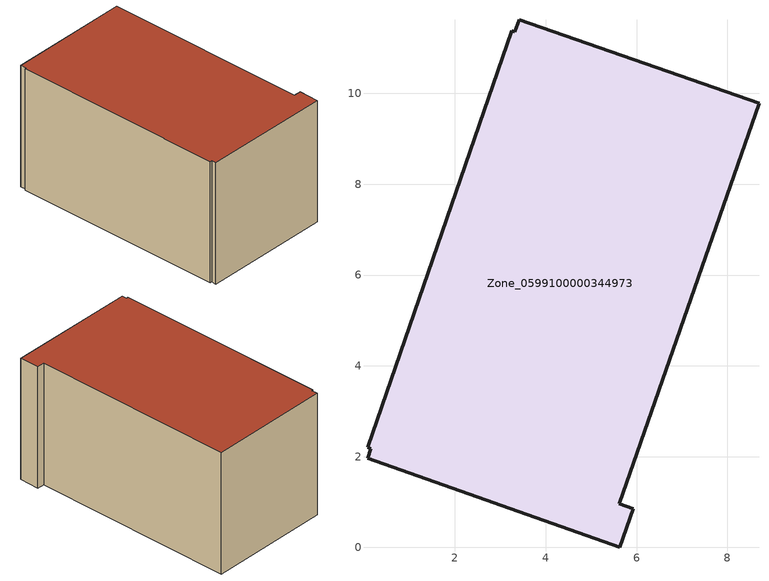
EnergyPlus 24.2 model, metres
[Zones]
Zone_0599100000344973
 floor ground (C_G): 0.15,2.17 0.07,2.2 3.26,11.38 3.32,11.36 3.41,11.63 8.7,9.79 5.62,0.96 5.93,0.85 5.63,0 0.07,1.96 z0
 wall outside (C_F): 0.07,1.96 5.63,0 5.93,0.85 5.62,0.96 8.7,9.79 3.41,11.63 3.32,11.36 3.26,11.38 0.07,2.2 0.15,2.17 0.07,1.96 z0:5.71
 roof outside (C_R): 0.15,2.17 0.07,1.96 5.63,0 5.93,0.85 5.62,0.96 8.7,9.79 3.41,11.63 3.32,11.36 3.26,11.38 0.07,2.2 z5.71
[BUILDING]
Pand.0599100000344973: North Axis=0; Terrain=City; Loads Convergence Tolerance Value=0.04; Temperature Convergence Tolerance Value=0.4; Solar Distribution=FullExterior; Maximum Number of Warmup Days=25; Minimum Number of Warmup Days=1
[Site:Location]
Rotterdam.The.Hague.AP_ZH_NLD Design_Conditions: Latitude=51.96; Longitude=4.45; Time Zone=1; Elevation=-4.5
[SITE:GROUNDTEMPERATURE:BUILDINGSURFACE]
18, 18, 18, 18, 18, 18, 18, 18, 18, 18, 18, 18
[MATERIAL] Thermal Absorptance=0.9; Solar Absorptance=0.7; Visible Absorptance=0.7
Name | Roughness | Thickness | Conductivity | Density | Specific Heat
G.TC.1992-2005 | MediumSmooth | 0.15 | 0.06 | 540 | 1210
F.TC.1992-2005 | Rough | 0.3 | 0.12 | 1920 | 840
R.TC.1992-2005 | MediumRough | 0.2 | 0.08 | 1500 | 1000
[CONSTRUCTION]
C_G: G.TC.1992-2005
C_F: F.TC.1992-2005
C_R: R.TC.1992-2005
[ZONE]
Zone_0599100000344973: Type=1; Multiplier=1; Ceiling Height=Autocalculate; Volume=Autocalculate; Floor Area=autocalculate; Part of Total Floor Area=Yes
[ZONEINFILTRATION:DESIGNFLOWRATE]
Infil_Zone_0599100000344973: Zone or ZoneList or Space or SpaceList=Zone_0599100000344973; Schedule=AlwaysOn; Design Flow Rate Calculation Method=Flow/Area; Flow Rate per Floor Area=0.0015; Constant Term Coefficient=1; Temperature Term Coefficient=0; Velocity Term Coefficient=0; Velocity Squared Term Coefficient=0
[HVACTEMPLATE:ZONE:IDEALLOADSAIRSYSTEM]
Zone_0599100000344973: Maximum Heating Supply Air Temperature=50; Minimum Cooling Supply Air Temperature=13; Maximum Heating Supply Air Humidity Ratio=0.0156; Minimum Cooling Supply Air Humidity Ratio=0.0077; Heating Limit=NoLimit; Cooling Limit=NoLimit; Dehumidification Control Type=ConstantSensibleHeatRatio; Cooling Sensible Heat Ratio=0.7; Dehumidification Setpoint=60; Humidification Control Type=None; Humidification Setpoint=30; Outdoor Air Method=None; Outdoor Air Flow Rate per Person=0.00944; Outdoor Air Flow Rate per Zone Floor Area=0; Outdoor Air Flow Rate per Zone=0; Demand Controlled Ventilation Type=None; Outdoor Air Economizer Type=NoEconomizer; Heat Recovery Type=None; Sensible Heat Recovery Effectiveness=0.7; Latent Heat Recovery Effectiveness=0.65
[ZONECONTROL:THERMOSTAT]
ThermostatControl_Zone_0599100000344973: Zone or ZoneList=Zone_0599100000344973; Control Type Schedule=DualSetpointControlType; Control 1=Thermostat_Zone_0599100000344973; Temperature Difference Between Cutout And Setpoint=0
[THERMOSTATSETPOINT:DUALSETPOINT]
Thermostat_Zone_0599100000344973: Heating Setpoint Temperature Schedule=HeatingSetpoint_Zone_0599100000344973; Cooling Setpoint Temperature Schedule=CoolingSetpoint_Zone_0599100000344973
[SCHEDULE:COMPACT]
HeatingSetpoint_Zone_0599100000344973: Through: 12/31, For: AllDays, Until: 24:00, 21
CoolingSetpoint_Zone_0599100000344973: Through: 12/31, For: AllDays, Until: 24:00, 24
DualSetpointControlType: Through: 12/31, For: AllDays, Until: 24:00, 4
AlwaysOn: Through: 12/31, For: AllDays, Until: 24:00, 1
